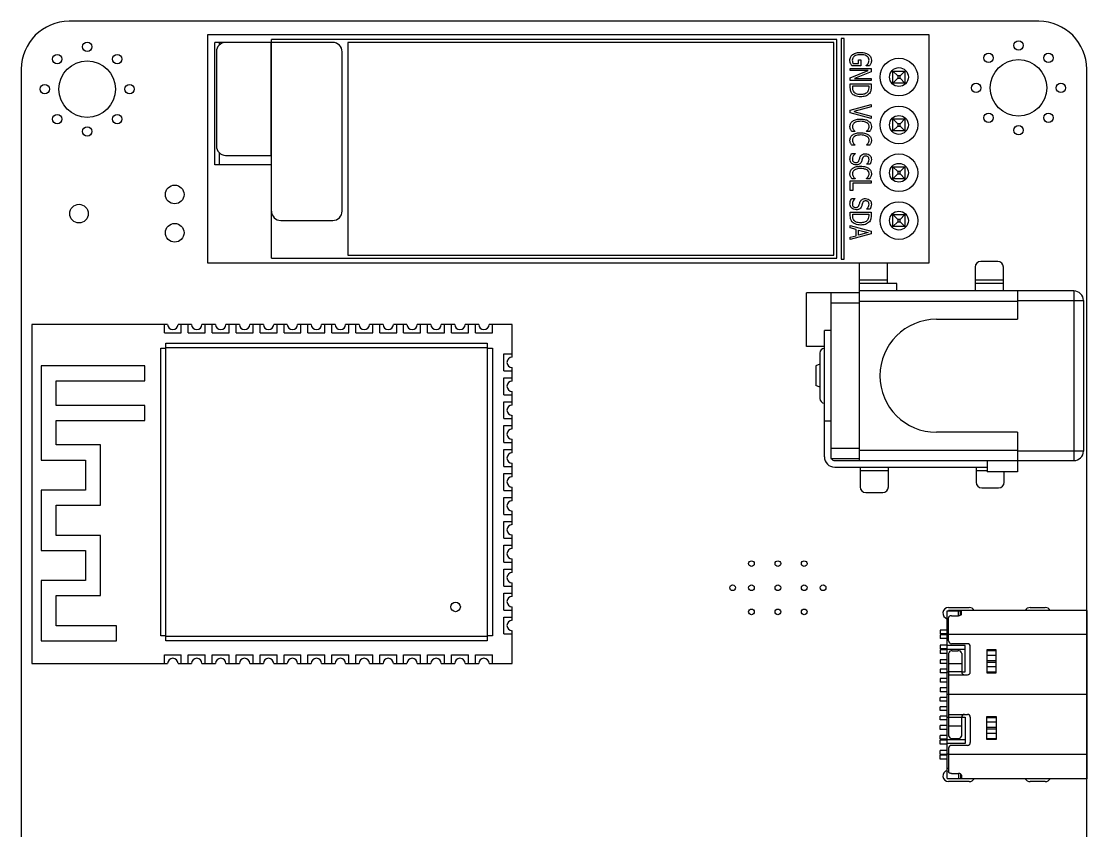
# Model space of a CAD drawing. Header units: millimetres. Extents: x -133.7 to -77.2, y -147.3 to -47.5.
# Drawn here: x -133.7 to -77.2, y -90.5 to -47.5 of the extents above; entities that cross this region are included whole.
import ezdxf

# ---------------------------------------------------------------- set-up
doc = ezdxf.new("R2010")
doc.units = ezdxf.units.MM

msp = doc.modelspace()

# ---------------------------------------------------------------- linework, layer by layer
at = {"color": 7, "linetype": 'Continuous', "lineweight": 25}
for p, q in [((-79.729, -47.522), (-131.192, -47.522)), ((-123.855, -48.242), (-123.855, -60.342)), ((-85.555, -48.242), (-123.855, -48.242)), ((-120.455, -60.092), (-120.455, -48.492)), ((-90.455, -48.492), (-120.455, -48.492)), ((-90.455, -60.092), (-90.455, -48.492)), ((-90.215, -48.442), (-90.215, -60.142)), ((-90.055, -48.442), (-90.215, -48.442)), ((-90.055, -60.142), (-90.055, -48.442)), ((-85.555, -60.342), (-85.555, -48.242)), ((-123.455, -55.142), (-123.455, -48.642)), ((-117.205, -48.642), (-123.455, -48.642)), ((-123.378, -49.142), (-123.378, -54.142)), ((-123.205, -48.759), (-123.205, -48.642)), ((-120.477, -54.642), (-120.477, -48.642)), ((-116.705, -57.592), (-116.705, -49.142)), ((-116.405, -48.642), (-116.405, -59.942)), ((-90.605, -48.642), (-116.405, -48.642)), ((-90.605, -59.942), (-90.605, -48.642)), ((-89.308, -49.767), (-89.308, -49.565)), ((-89.308, -49.565), (-89.18, -49.565)), ((-89.18, -49.565), (-89.18, -49.884)), ((-133.732, -50.062), (-133.732, -144.744)), ((-89.734, -50.141), (-89.734, -50.031)), ((-89.734, -50.031), (-88.634, -50.031)), ((-88.785, -50.141), (-89.734, -50.141)), ((-89.734, -50.529), (-88.785, -50.141)), ((-89.18, -49.884), (-89.66, -49.884)), ((-89.593, -49.767), (-89.308, -49.767)), ((-88.634, -50.198), (-89.504, -50.551)), ((-88.885, -49.88), (-88.885, -49.871)), ((-88.708, -49.88), (-88.885, -49.88)), ((-88.634, -50.031), (-88.634, -50.198)), ((-87.472, -50.164), (-86.838, -50.164)), ((-87.472, -50.164), (-87.219, -50.419)), ((-87.472, -50.8), (-87.472, -50.164)), ((-86.838, -50.164), (-87.091, -50.419)), ((-86.838, -50.164), (-86.838, -50.8)), ((-77.189, -144.744), (-77.189, -50.062)), ((-89.734, -50.66), (-89.734, -50.529)), ((-88.634, -50.66), (-89.734, -50.66)), ((-89.734, -50.839), (-88.634, -50.839)), ((-89.734, -51.041), (-89.734, -50.839)), ((-89.504, -50.551), (-88.634, -50.551)), ((-88.634, -50.551), (-88.634, -50.66)), ((-88.634, -50.839), (-88.634, -51.039)), ((-87.219, -50.545), (-87.472, -50.8)), ((-86.838, -50.8), (-87.472, -50.8)), ((-87.091, -50.419), (-87.219, -50.419)), ((-87.219, -50.419), (-87.219, -50.545)), ((-87.219, -50.545), (-87.091, -50.545)), ((-87.091, -50.545), (-87.091, -50.419)), ((-87.091, -50.545), (-86.838, -50.8)), ((-89.607, -50.955), (-88.76, -50.955)), ((-89.607, -51.045), (-89.607, -50.955)), ((-88.76, -50.955), (-88.76, -51.045)), ((-89.734, -52.246), (-88.634, -51.944)), ((-88.634, -51.944), (-88.634, -52.069)), ((-89.734, -52.373), (-89.734, -52.246)), ((-88.634, -52.675), (-89.734, -52.373)), ((-88.634, -52.069), (-89.547, -52.312)), ((-89.547, -52.312), (-88.634, -52.555)), ((-88.634, -52.555), (-88.634, -52.675)), ((-87.472, -53.34), (-87.472, -52.705)), ((-87.472, -52.705), (-87.219, -52.959)), ((-87.472, -52.705), (-86.838, -52.705)), ((-87.219, -53.086), (-87.472, -53.34)), ((-87.219, -52.959), (-87.219, -53.086)), ((-87.091, -52.959), (-87.219, -52.959)), ((-87.219, -53.086), (-87.091, -53.086)), ((-86.838, -52.705), (-87.091, -52.959)), ((-87.091, -53.086), (-87.091, -52.959)), ((-87.091, -53.086), (-86.838, -53.34)), ((-86.838, -52.705), (-86.838, -53.34)), ((-89.484, -53.376), (-89.659, -53.376)), ((-89.484, -53.368), (-89.484, -53.376)), ((-88.883, -53.376), (-88.883, -53.367)), ((-88.707, -53.376), (-88.883, -53.376)), ((-86.838, -53.34), (-87.472, -53.34)), ((-89.484, -54.103), (-89.659, -54.103)), ((-89.484, -54.094), (-89.484, -54.103)), ((-88.883, -54.103), (-88.883, -54.093)), ((-88.707, -54.103), (-88.883, -54.103)), ((-123.205, -55.142), (-123.205, -54.525)), ((-122.891, -54.642), (-120.455, -54.642)), ((-89.668, -54.547), (-89.484, -54.547)), ((-89.484, -54.547), (-89.484, -54.555)), ((-120.455, -55.142), (-123.455, -55.142)), ((-88.86, -55.111), (-88.86, -55.102)), ((-88.685, -55.111), (-88.86, -55.111)), ((-87.472, -55.245), (-86.838, -55.245)), ((-87.472, -55.245), (-87.219, -55.498)), ((-87.472, -55.88), (-87.472, -55.245)), ((-86.838, -55.245), (-87.091, -55.498)), ((-86.838, -55.245), (-86.838, -55.88)), ((-89.484, -55.881), (-89.659, -55.881)), ((-89.484, -55.872), (-89.484, -55.881)), ((-88.883, -55.881), (-88.883, -55.872)), ((-88.707, -55.881), (-88.883, -55.881)), ((-87.219, -55.626), (-87.472, -55.88)), ((-86.838, -55.88), (-87.472, -55.88)), ((-87.091, -55.498), (-87.219, -55.498)), ((-87.219, -55.498), (-87.219, -55.626)), ((-87.219, -55.626), (-87.091, -55.626)), ((-87.091, -55.626), (-87.091, -55.498)), ((-87.091, -55.626), (-86.838, -55.88)), ((-89.734, -55.991), (-88.634, -55.991)), ((-89.734, -56.501), (-89.734, -55.991)), ((-89.603, -56.501), (-89.734, -56.501)), ((-88.634, -56.108), (-89.603, -56.108)), ((-89.603, -56.108), (-89.603, -56.501)), ((-88.634, -55.991), (-88.634, -56.108)), ((-89.668, -56.927), (-89.484, -56.927)), ((-89.484, -56.927), (-89.484, -56.935)), ((-89.734, -57.847), (-89.734, -57.645)), ((-89.734, -57.645), (-88.634, -57.645)), ((-88.86, -57.491), (-88.86, -57.482)), ((-88.685, -57.491), (-88.86, -57.491)), ((-88.634, -57.645), (-88.634, -57.845)), ((-119.955, -58.092), (-117.205, -58.092)), ((-89.607, -57.761), (-88.76, -57.761)), ((-89.607, -57.85), (-89.607, -57.761)), ((-88.76, -57.761), (-88.76, -57.85)), ((-87.472, -57.785), (-86.838, -57.785)), ((-87.472, -57.785), (-87.219, -58.038)), ((-87.472, -58.419), (-87.472, -57.785)), ((-87.219, -58.166), (-87.472, -58.419)), ((-87.091, -58.038), (-87.219, -58.038)), ((-87.219, -58.038), (-87.219, -58.166)), ((-87.219, -58.166), (-87.091, -58.166)), ((-86.838, -57.785), (-87.091, -58.038)), ((-87.091, -58.166), (-87.091, -58.038)), ((-87.091, -58.166), (-86.838, -58.419)), ((-86.838, -57.785), (-86.838, -58.419)), ((-89.734, -58.489), (-89.734, -58.37)), ((-89.734, -58.37), (-88.634, -58.667)), ((-89.426, -58.568), (-89.734, -58.489)), ((-89.426, -58.906), (-89.426, -58.568)), ((-89.301, -58.601), (-88.781, -58.736)), ((-89.301, -58.873), (-89.301, -58.601)), ((-88.781, -58.736), (-89.301, -58.873)), ((-88.634, -58.667), (-88.634, -58.811)), ((-86.838, -58.419), (-87.472, -58.419)), ((-88.634, -58.811), (-89.734, -59.108)), ((-89.734, -58.985), (-89.426, -58.906)), ((-89.734, -59.108), (-89.734, -58.985)), ((-123.855, -60.342), (-85.555, -60.342)), ((-120.455, -60.092), (-90.455, -60.092)), ((-116.405, -59.942), (-90.605, -59.942)), ((-90.215, -60.142), (-90.055, -60.142)), ((-89.263, -60.437), (-89.263, -70.837)), ((-87.763, -61.437), (-87.763, -60.437)), ((-81.913, -60.267), (-82.813, -60.267)), ((-83.113, -60.567), (-83.113, -61.837)), ((-81.613, -61.837), (-81.613, -60.567)), ((-89.263, -61.237), (-87.763, -61.237)), ((-87.263, -61.437), (-89.263, -61.437)), ((-87.263, -61.837), (-87.263, -61.437)), ((-83.113, -61.237), (-81.613, -61.237)), ((-81.613, -61.437), (-83.113, -61.437)), ((-89.263, -61.937), (-92.063, -61.937)), ((-92.063, -64.787), (-92.063, -61.937)), ((-90.763, -61.937), (-90.763, -70.737)), ((-77.863, -61.837), (-89.263, -61.837)), ((-80.863, -61.837), (-80.863, -63.337)), ((-77.863, -61.837), (-77.863, -70.837)), ((-89.263, -62.487), (-90.763, -62.487)), ((-80.863, -62.387), (-89.263, -62.387)), ((-80.863, -62.337), (-77.363, -62.337)), ((-77.363, -62.337), (-77.363, -70.337)), ((-133.18, -63.61), (-133.18, -81.61)), ((-125.965, -63.61), (-133.18, -63.61)), ((-126.14, -64.06), (-126.14, -63.61)), ((-124.695, -63.61), (-125.415, -63.61)), ((-125.24, -64.06), (-125.24, -63.61)), ((-124.87, -64.06), (-124.87, -63.61)), ((-123.425, -63.61), (-124.145, -63.61)), ((-123.97, -64.06), (-123.97, -63.61)), ((-123.6, -64.06), (-123.6, -63.61)), ((-122.155, -63.61), (-122.875, -63.61)), ((-122.7, -64.06), (-122.7, -63.61)), ((-122.33, -64.06), (-122.33, -63.61)), ((-120.885, -63.61), (-121.605, -63.61)), ((-121.43, -64.06), (-121.43, -63.61)), ((-121.06, -64.06), (-121.06, -63.61)), ((-119.615, -63.61), (-120.335, -63.61)), ((-120.16, -64.06), (-120.16, -63.61)), ((-119.79, -64.06), (-119.79, -63.61)), ((-118.345, -63.61), (-119.065, -63.61)), ((-118.89, -64.06), (-118.89, -63.61)), ((-118.52, -64.06), (-118.52, -63.61)), ((-117.075, -63.61), (-117.795, -63.61)), ((-117.62, -64.06), (-117.62, -63.61)), ((-117.25, -64.06), (-117.25, -63.61)), ((-115.805, -63.61), (-116.525, -63.61)), ((-116.35, -64.06), (-116.35, -63.61)), ((-115.98, -64.06), (-115.98, -63.61)), ((-114.535, -63.61), (-115.255, -63.61)), ((-115.08, -64.06), (-115.08, -63.61)), ((-114.71, -64.06), (-114.71, -63.61)), ((-113.265, -63.61), (-113.985, -63.61)), ((-113.81, -64.06), (-113.81, -63.61)), ((-113.44, -64.06), (-113.44, -63.61)), ((-111.995, -63.61), (-112.715, -63.61)), ((-112.54, -64.06), (-112.54, -63.61)), ((-112.17, -64.06), (-112.17, -63.61)), ((-110.725, -63.61), (-111.445, -63.61)), ((-111.27, -64.06), (-111.27, -63.61)), ((-110.9, -64.06), (-110.9, -63.61)), ((-109.455, -63.61), (-110.175, -63.61)), ((-110, -64.06), (-110, -63.61)), ((-109.63, -64.06), (-109.63, -63.61)), ((-107.68, -63.61), (-108.905, -63.61)), ((-108.73, -64.06), (-108.73, -63.61)), ((-107.68, -65.35), (-107.68, -63.61)), ((-85.163, -63.337), (-80.863, -63.337)), ((-126.14, -64.06), (-125.24, -64.06)), ((-124.87, -64.06), (-123.97, -64.06)), ((-123.6, -64.06), (-122.7, -64.06)), ((-122.33, -64.06), (-121.43, -64.06)), ((-121.06, -64.06), (-120.16, -64.06)), ((-119.79, -64.06), (-118.89, -64.06)), ((-118.52, -64.06), (-117.62, -64.06)), ((-117.25, -64.06), (-116.35, -64.06)), ((-115.98, -64.06), (-115.08, -64.06)), ((-114.71, -64.06), (-113.81, -64.06)), ((-113.44, -64.06), (-112.54, -64.06)), ((-112.17, -64.06), (-111.27, -64.06)), ((-110.9, -64.06), (-110, -64.06)), ((-109.63, -64.06), (-108.73, -64.06)), ((-90.763, -63.937), (-91.113, -63.937)), ((-91.113, -70.637), (-91.113, -63.937)), ((-126.33, -80.139), (-126.33, -64.881)), ((-126.33, -64.881), (-126.059, -64.881)), ((-126.079, -64.881), (-126.079, -80.139)), ((-126.059, -64.61), (-109.001, -64.61)), ((-126.059, -64.881), (-126.059, -64.61)), ((-109.001, -64.861), (-126.059, -64.861)), ((-109.001, -64.61), (-109.001, -64.881)), ((-109.001, -64.881), (-108.73, -64.881)), ((-108.981, -80.139), (-108.981, -64.881)), ((-108.73, -64.881), (-108.73, -80.139)), ((-91.113, -64.787), (-92.063, -64.787)), ((-108.13, -65.175), (-107.68, -65.175)), ((-108.13, -66.075), (-108.13, -65.175)), ((-91.358, -65.137), (-91.358, -67.537)), ((-127.18, -65.81), (-132.68, -65.81)), ((-132.68, -65.81), (-132.68, -70.81)), ((-127.18, -66.61), (-127.18, -65.81)), ((-108.13, -66.075), (-107.68, -66.075)), ((-107.68, -66.62), (-107.68, -65.9)), ((-91.358, -65.73), (-91.563, -65.812)), ((-91.563, -65.812), (-91.563, -66.862)), ((-131.88, -67.91), (-131.88, -66.61)), ((-131.88, -66.61), (-127.18, -66.61)), ((-108.13, -66.445), (-107.68, -66.445)), ((-108.13, -67.345), (-108.13, -66.445)), ((-107.68, -67.89), (-107.68, -67.17)), ((-91.358, -66.944), (-91.563, -66.862)), ((-108.13, -67.345), (-107.68, -67.345)), ((-108.13, -67.715), (-107.68, -67.715)), ((-108.13, -68.615), (-108.13, -67.715)), ((-127.18, -67.91), (-131.88, -67.91)), ((-127.18, -68.71), (-127.18, -67.91)), ((-131.88, -70.01), (-131.88, -68.71)), ((-131.88, -68.71), (-127.18, -68.71)), ((-108.13, -68.615), (-107.68, -68.615)), ((-107.68, -69.16), (-107.68, -68.44)), ((-91.113, -68.737), (-90.763, -68.737)), ((-108.13, -68.985), (-107.68, -68.985)), ((-108.13, -69.885), (-108.13, -68.985)), ((-80.863, -69.337), (-85.163, -69.337)), ((-80.863, -69.337), (-80.863, -71.437)), ((-129.53, -70.01), (-131.88, -70.01)), ((-129.53, -73.21), (-129.53, -70.01)), ((-108.13, -69.885), (-107.68, -69.885)), ((-107.68, -70.43), (-107.68, -69.71)), ((-108.13, -70.255), (-107.68, -70.255)), ((-108.13, -71.155), (-108.13, -70.255)), ((-90.763, -70.187), (-89.263, -70.187)), ((-89.263, -70.287), (-80.863, -70.287)), ((-77.363, -70.337), (-80.863, -70.337)), ((-132.68, -70.81), (-130.33, -70.81)), ((-130.33, -70.81), (-130.33, -72.41)), ((-108.13, -71.155), (-107.68, -71.155)), ((-107.68, -71.7), (-107.68, -70.98)), ((-90.763, -70.737), (-89.263, -70.737)), ((-90.563, -70.837), (-77.863, -70.837)), ((-90.563, -71.187), (-82.463, -71.187)), ((-89.213, -71.187), (-89.213, -72.237)), ((-87.713, -72.237), (-87.713, -71.187)), ((-83.063, -71.187), (-83.063, -71.987)), ((-82.463, -70.837), (-82.463, -71.437)), ((-108.13, -71.525), (-107.68, -71.525)), ((-108.13, -72.425), (-108.13, -71.525)), ((-87.713, -71.387), (-89.213, -71.387)), ((-82.463, -71.387), (-83.063, -71.387)), ((-80.863, -71.437), (-82.463, -71.437)), ((-81.563, -71.987), (-81.563, -71.437)), ((-107.68, -72.97), (-107.68, -72.25)), ((-82.763, -72.287), (-81.863, -72.287)), ((-130.33, -72.41), (-132.68, -72.41)), ((-132.68, -72.41), (-132.68, -75.61)), ((-108.13, -72.425), (-107.68, -72.425)), ((-108.13, -72.795), (-107.68, -72.795)), ((-108.13, -73.695), (-108.13, -72.795)), ((-88.913, -72.537), (-88.013, -72.537)), ((-131.88, -74.81), (-131.88, -73.21)), ((-131.88, -73.21), (-129.53, -73.21)), ((-108.13, -73.695), (-107.68, -73.695)), ((-108.13, -74.065), (-107.68, -74.065)), ((-108.13, -74.965), (-108.13, -74.065)), ((-107.68, -74.24), (-107.68, -73.52)), ((-129.53, -74.81), (-131.88, -74.81)), ((-129.53, -78.01), (-129.53, -74.81)), ((-108.13, -74.965), (-107.68, -74.965)), ((-107.68, -75.51), (-107.68, -74.79)), ((-132.68, -75.61), (-130.33, -75.61)), ((-130.33, -75.61), (-130.33, -77.21)), ((-108.13, -75.335), (-107.68, -75.335)), ((-108.13, -76.235), (-108.13, -75.335)), ((-108.13, -76.235), (-107.68, -76.235)), ((-107.68, -76.78), (-107.68, -76.06)), ((-108.13, -76.605), (-107.68, -76.605)), ((-108.13, -77.505), (-108.13, -76.605)), ((-130.33, -77.21), (-132.68, -77.21)), ((-132.68, -77.21), (-132.68, -80.41)), ((-107.68, -78.05), (-107.68, -77.33)), ((-131.88, -79.61), (-131.88, -78.01)), ((-131.88, -78.01), (-129.53, -78.01)), ((-108.13, -77.505), (-107.68, -77.505)), ((-108.13, -77.875), (-107.68, -77.875)), ((-108.13, -78.775), (-108.13, -77.875)), ((-108.13, -78.775), (-107.68, -78.775)), ((-108.13, -79.145), (-107.68, -79.145)), ((-108.13, -80.045), (-108.13, -79.145)), ((-107.68, -79.32), (-107.68, -78.6)), ((-84.59, -87.71), (-84.59, -78.81)), ((-84.59, -78.81), (-83.89, -78.81)), ((-84.52, -78.64), (-83.42, -78.64)), ((-84.52, -78.79), (-84.52, -78.81)), ((-77.19, -78.79), (-84.52, -78.79)), ((-84.37, -78.79), (-84.37, -78.81)), ((-84.37, -79.075), (-83.99, -79.075)), ((-83.99, -79.075), (-83.99, -78.79)), ((-83.89, -79.05), (-83.89, -78.81)), ((-83.84, -78.987), (-83.84, -78.79)), ((-80.19, -78.64), (-79.39, -78.64)), ((-77.19, -78.79), (-77.19, -87.73)), ((-128.68, -79.61), (-131.88, -79.61)), ((-128.68, -80.41), (-128.68, -79.61)), ((-84.59, -79.357), (-84.52, -79.357)), ((-84.52, -80.41), (-84.52, -79.179)), ((-126.059, -80.139), (-126.33, -80.139)), ((-126.059, -80.41), (-126.059, -80.139)), ((-126.059, -80.159), (-109.001, -80.159)), ((-109.001, -80.139), (-109.001, -80.41)), ((-108.73, -80.139), (-109.001, -80.139)), ((-108.13, -80.045), (-107.68, -80.045)), ((-107.68, -81.61), (-107.68, -79.87)), ((-84.97, -79.835), (-84.97, -80.035)), ((-84.59, -79.835), (-84.97, -79.835)), ((-84.59, -80.035), (-84.97, -80.035)), ((-84.97, -80.085), (-84.97, -80.285)), ((-84.59, -80.085), (-84.97, -80.085)), ((-84.59, -80.285), (-84.97, -80.285)), ((-84.52, -80.09), (-84.59, -80.09)), ((-77.19, -80.07), (-84.52, -80.07)), ((-132.68, -80.41), (-128.68, -80.41)), ((-109.001, -80.41), (-126.059, -80.41)), ((-84.97, -80.635), (-84.97, -80.835)), ((-84.59, -80.635), (-84.97, -80.635)), ((-84.59, -80.835), (-84.97, -80.835)), ((-83.64, -80.66), (-84.59, -80.66)), ((-83.52, -80.56), (-84.37, -80.56)), ((-83.64, -82.06), (-83.64, -80.66)), ((-83.37, -82.06), (-83.37, -80.71)), ((-126.14, -81.16), (-125.24, -81.16)), ((-126.14, -81.61), (-126.14, -81.16)), ((-125.24, -81.61), (-125.24, -81.16)), ((-124.87, -81.16), (-123.97, -81.16)), ((-124.87, -81.61), (-124.87, -81.16)), ((-123.97, -81.61), (-123.97, -81.16)), ((-123.6, -81.16), (-122.7, -81.16)), ((-123.6, -81.61), (-123.6, -81.16)), ((-122.7, -81.61), (-122.7, -81.16)), ((-122.33, -81.16), (-121.43, -81.16)), ((-122.33, -81.61), (-122.33, -81.16)), ((-121.43, -81.61), (-121.43, -81.16)), ((-121.06, -81.16), (-120.16, -81.16)), ((-121.06, -81.61), (-121.06, -81.16)), ((-120.16, -81.61), (-120.16, -81.16)), ((-119.79, -81.16), (-118.89, -81.16)), ((-119.79, -81.61), (-119.79, -81.16)), ((-118.89, -81.61), (-118.89, -81.16)), ((-118.52, -81.16), (-117.62, -81.16)), ((-118.52, -81.61), (-118.52, -81.16)), ((-117.62, -81.61), (-117.62, -81.16)), ((-117.25, -81.16), (-116.35, -81.16)), ((-117.25, -81.61), (-117.25, -81.16)), ((-116.35, -81.61), (-116.35, -81.16)), ((-115.98, -81.16), (-115.08, -81.16)), ((-115.98, -81.61), (-115.98, -81.16)), ((-115.08, -81.61), (-115.08, -81.16)), ((-114.71, -81.16), (-113.81, -81.16)), ((-114.71, -81.61), (-114.71, -81.16)), ((-113.81, -81.61), (-113.81, -81.16)), ((-113.44, -81.16), (-112.54, -81.16)), ((-113.44, -81.61), (-113.44, -81.16)), ((-112.54, -81.61), (-112.54, -81.16)), ((-112.17, -81.16), (-111.27, -81.16)), ((-112.17, -81.61), (-112.17, -81.16)), ((-111.27, -81.61), (-111.27, -81.16)), ((-110.9, -81.16), (-110, -81.16)), ((-110.9, -81.61), (-110.9, -81.16)), ((-110, -81.61), (-110, -81.16)), ((-109.63, -81.16), (-108.73, -81.16)), ((-109.63, -81.61), (-109.63, -81.16)), ((-108.73, -81.61), (-108.73, -81.16)), ((-84.97, -80.885), (-84.97, -81.085)), ((-84.59, -80.885), (-84.97, -80.885)), ((-84.59, -81.085), (-84.97, -81.085)), ((-84.97, -81.41), (-84.97, -81.61)), ((-84.59, -81.41), (-84.97, -81.41)), ((-83.64, -80.86), (-84.59, -80.86)), ((-84.52, -81.074), (-84.52, -85.446)), ((-84.32, -80.932), (-84.02, -80.932)), ((-83.82, -81.074), (-83.82, -82.06)), ((-81.99, -80.88), (-82.49, -80.88)), ((-82.49, -80.88), (-82.49, -82.1)), ((-82.49, -80.93), (-81.99, -80.93)), ((-81.99, -81.186), (-82.49, -81.186)), ((-81.99, -82.1), (-81.99, -80.88)), ((-133.18, -81.61), (-125.965, -81.61)), ((-125.415, -81.61), (-124.695, -81.61)), ((-124.145, -81.61), (-123.425, -81.61)), ((-122.875, -81.61), (-122.155, -81.61)), ((-121.605, -81.61), (-120.885, -81.61)), ((-120.335, -81.61), (-119.615, -81.61)), ((-119.065, -81.61), (-118.345, -81.61)), ((-117.795, -81.61), (-117.075, -81.61)), ((-116.525, -81.61), (-115.805, -81.61)), ((-115.255, -81.61), (-114.535, -81.61)), ((-113.985, -81.61), (-113.265, -81.61)), ((-112.715, -81.61), (-111.995, -81.61)), ((-111.445, -81.61), (-110.725, -81.61)), ((-110.175, -81.61), (-109.455, -81.61)), ((-108.905, -81.61), (-107.68, -81.61)), ((-84.59, -81.61), (-84.97, -81.61)), ((-84.97, -81.91), (-84.97, -82.11)), ((-84.59, -81.91), (-84.97, -81.91)), ((-84.52, -81.604), (-83.82, -81.604)), ((-82.49, -81.446), (-81.99, -81.446)), ((-82.49, -81.534), (-81.99, -81.534)), ((-81.99, -81.794), (-82.49, -81.794)), ((-84.59, -82.11), (-84.97, -82.11)), ((-84.97, -82.41), (-84.97, -82.61)), ((-84.59, -82.41), (-84.97, -82.41)), ((-84.59, -82.06), (-84.52, -82.06)), ((-83.82, -82.05), (-84.52, -82.05)), ((-84.52, -82.21), (-83.52, -82.21)), ((-83.82, -82.06), (-83.64, -82.06)), ((-82.49, -82.05), (-81.99, -82.05)), ((-82.49, -82.1), (-81.99, -82.1)), ((-84.59, -82.61), (-84.97, -82.61)), ((-84.59, -82.91), (-84.97, -82.91)), ((-84.97, -82.91), (-84.97, -83.11)), ((-84.59, -83.11), (-84.97, -83.11)), ((-84.59, -83.41), (-84.97, -83.41)), ((-84.97, -83.61), (-84.97, -83.41)), ((-84.59, -83.61), (-84.97, -83.61)), ((-77.19, -83.26), (-84.59, -83.26)), ((-84.59, -83.91), (-84.97, -83.91)), ((-84.97, -84.11), (-84.97, -83.91)), ((-84.59, -84.11), (-84.97, -84.11)), ((-84.59, -84.41), (-84.97, -84.41)), ((-84.97, -84.61), (-84.97, -84.41)), ((-84.59, -84.61), (-84.97, -84.61)), ((-84.59, -84.46), (-84.52, -84.46)), ((-84.52, -84.31), (-83.52, -84.31)), ((-83.82, -84.47), (-84.52, -84.47)), ((-83.82, -85.446), (-83.82, -84.46)), ((-83.82, -84.46), (-83.64, -84.46)), ((-83.64, -84.46), (-83.64, -85.86)), ((-83.37, -84.46), (-83.37, -85.81)), ((-82.49, -85.64), (-82.49, -84.42)), ((-82.49, -84.42), (-81.99, -84.42)), ((-82.49, -84.47), (-81.99, -84.47)), ((-81.99, -84.726), (-82.49, -84.726)), ((-81.99, -84.42), (-81.99, -85.64)), ((-84.59, -84.91), (-84.97, -84.91)), ((-84.97, -85.11), (-84.97, -84.91)), ((-84.59, -85.11), (-84.97, -85.11)), ((-84.52, -84.916), (-83.82, -84.916)), ((-82.49, -84.986), (-81.99, -84.986)), ((-82.49, -85.074), (-81.99, -85.074)), ((-81.99, -85.334), (-82.49, -85.334)), ((-84.97, -85.635), (-84.97, -85.435)), ((-84.59, -85.435), (-84.97, -85.435)), ((-84.59, -85.635), (-84.97, -85.635)), ((-84.97, -85.885), (-84.97, -85.685)), ((-84.59, -85.685), (-84.97, -85.685)), ((-84.59, -85.885), (-84.97, -85.885)), ((-83.64, -85.66), (-84.59, -85.66)), ((-83.64, -85.86), (-84.59, -85.86)), ((-84.32, -85.588), (-84.02, -85.588)), ((-82.49, -85.59), (-81.99, -85.59)), ((-81.99, -85.64), (-82.49, -85.64)), ((-84.97, -86.435), (-84.97, -86.235)), ((-84.59, -86.235), (-84.97, -86.235)), ((-84.59, -86.435), (-84.97, -86.435)), ((-84.97, -86.685), (-84.97, -86.485)), ((-84.59, -86.485), (-84.97, -86.485)), ((-84.52, -86.43), (-84.59, -86.43)), ((-84.52, -86.11), (-84.52, -87.341)), ((-77.19, -86.45), (-84.52, -86.45)), ((-83.52, -85.96), (-84.37, -85.96)), ((-84.59, -86.685), (-84.97, -86.685)), ((-84.59, -87.163), (-84.52, -87.163)), ((-84.37, -87.445), (-83.99, -87.445)), ((-83.99, -87.445), (-83.99, -87.73)), ((-83.89, -87.47), (-83.89, -87.71)), ((-83.84, -87.533), (-83.84, -87.73)), ((-84.59, -87.71), (-83.89, -87.71)), ((-84.52, -87.73), (-84.52, -87.71)), ((-77.19, -87.73), (-84.52, -87.73)), ((-83.42, -87.88), (-84.52, -87.88)), ((-84.37, -87.73), (-84.37, -87.71)), ((-79.39, -87.88), (-80.19, -87.88))]:
    msp.add_line(p, q, dxfattribs=at)
at = {"color": 7, "linetype": 'Continuous', "lineweight": 25, "flags": 128}
for points in [[(-89.247, -60.342), (-89.257, -60.378), (-89.263, -60.437)], [(-87.763, -60.437), (-87.769, -60.378), (-87.778, -60.342)]]:
    msp.add_lwpolyline(points, dxfattribs=at)
at = {"color": 7, "linetype": 'Continuous', "lineweight": 25}
for centre, radius in [((-130.235, -48.871), 0.25), ((-80.808, -48.804), 0.25), ((-131.826, -49.53), 0.25), ((-130.235, -51.121), 1.5), ((-128.644, -49.53), 0.25), ((-87.155, -50.482), 1), ((-82.399, -49.463), 0.25), ((-80.808, -51.054), 1.5), ((-79.217, -49.463), 0.25), ((-87.155, -50.482), 0.5), ((-132.485, -51.121), 0.25), ((-127.985, -51.121), 0.25), ((-83.058, -51.054), 0.25), ((-78.558, -51.054), 0.25), ((-131.826, -52.712), 0.25), ((-128.644, -52.712), 0.25), ((-87.155, -53.022), 1), ((-87.155, -53.022), 0.5), ((-82.399, -52.645), 0.25), ((-79.217, -52.645), 0.25), ((-130.235, -53.371), 0.25), ((-80.808, -53.304), 0.25), ((-87.155, -55.562), 1), ((-87.155, -55.562), 0.5), ((-125.59, -56.714), 0.495), ((-87.155, -58.102), 1), ((-130.67, -57.73), 0.495), ((-87.155, -58.102), 0.5), ((-125.59, -58.746), 0.495), ((-94.98, -76.31), 0.15), ((-93.58, -76.31), 0.15), ((-92.18, -76.31), 0.15), ((-95.98, -77.59), 0.15), ((-94.98, -77.59), 0.15), ((-93.58, -77.59), 0.15), ((-92.18, -77.59), 0.15), ((-91.18, -77.59), 0.15), ((-110.68, -78.61), 0.25), ((-94.98, -78.87), 0.15), ((-93.58, -78.87), 0.15), ((-92.18, -78.87), 0.15)]:
    msp.add_circle(centre, radius, dxfattribs=at)
for centre, radius, start, end in [((-131.192, -50.062), 2.54, 90, 180), ((-79.729, -50.062), 2.54, 0, 90), ((-122.885, -49.136), 0.494, 90.7534, 180.7341), ((-117.205, -49.142), 0.5, 0, 90), ((-122.885, -54.148), 0.494, 179.2659, 269.2466), ((-119.955, -57.592), 0.5, 180, 270), ((-117.205, -57.592), 0.5, 270, 360), ((-82.813, -60.567), 0.3, 90, 180), ((-81.913, -60.567), 0.3, 360, 90), ((-77.863, -62.337), 0.5, 0, 90), ((-125.69, -63.61), 0.275, 180, 0), ((-124.42, -63.61), 0.275, 180, 0), ((-123.15, -63.61), 0.275, 180, 0), ((-121.88, -63.61), 0.275, 180, 0), ((-120.61, -63.61), 0.275, 180, 0), ((-119.34, -63.61), 0.275, 180, 0), ((-118.07, -63.61), 0.275, 180, 0), ((-116.8, -63.61), 0.275, 180, 0), ((-115.53, -63.61), 0.275, 180, 0), ((-114.26, -63.61), 0.275, 180, 0), ((-112.99, -63.61), 0.275, 180, 0), ((-111.72, -63.61), 0.275, 180, 0), ((-110.45, -63.61), 0.275, 180, 0), ((-109.18, -63.61), 0.275, 180, 0), ((-85.163, -66.337), 3, 90, 270), ((-91.108, -65.137), 0.25, 91.0416, 180), ((-107.68, -65.625), 0.275, 90, 270), ((-107.68, -66.895), 0.275, 90, 270), ((-91.108, -67.537), 0.25, 180, 268.9584), ((-107.68, -68.165), 0.275, 90, 270), ((-107.68, -69.435), 0.275, 90, 270), ((-107.68, -70.705), 0.275, 90, 270), ((-90.563, -70.637), 0.55, 180, 270), ((-77.863, -70.337), 0.5, 270, 360), ((-90.563, -70.637), 0.2, 210, 270), ((-107.68, -71.975), 0.275, 90, 270), ((-88.913, -72.237), 0.3, 180, 270), ((-88.013, -72.237), 0.3, 270, 0), ((-82.763, -71.987), 0.3, 180, 270), ((-81.863, -71.987), 0.3, 270, 0), ((-107.68, -73.245), 0.275, 90, 270), ((-107.68, -74.515), 0.275, 90, 270), ((-107.68, -75.785), 0.275, 90, 270), ((-107.68, -77.055), 0.275, 90, 270), ((-107.68, -78.325), 0.275, 90, 270), ((-84.52, -78.94), 0.3, 90, 256.5066), ((-83.42, -78.94), 0.3, 30, 90), ((-80.19, -78.94), 0.3, 90, 150), ((-79.39, -78.94), 0.3, 30, 90), ((-107.68, -79.595), 0.275, 90, 270), ((-84.37, -80.41), 0.15, 180, 270), ((-83.52, -80.71), 0.15, 0, 90), ((-125.69, -81.61), 0.275, 0, 180), ((-124.42, -81.61), 0.275, 0, 180), ((-123.15, -81.61), 0.275, 0, 180), ((-121.88, -81.61), 0.275, 0, 180), ((-120.61, -81.61), 0.275, 0, 180), ((-119.34, -81.61), 0.275, 0, 180), ((-118.07, -81.61), 0.275, 0, 180), ((-116.8, -81.61), 0.275, 0, 180), ((-115.53, -81.61), 0.275, 0, 180), ((-114.26, -81.61), 0.275, 0, 180), ((-112.99, -81.61), 0.275, 0, 180), ((-111.72, -81.61), 0.275, 360, 180), ((-110.45, -81.61), 0.275, 0, 180), ((-109.18, -81.61), 0.275, 0, 180), ((-84.345, -81.109), 0.179, 81.9505, 168.5782), ((-83.995, -81.109), 0.179, 11.4218, 98.0495), ((-83.67, -82.06), 0.15, 180, 270), ((-83.52, -82.06), 0.15, 270, 0), ((-83.67, -84.46), 0.15, 90, 180), ((-83.52, -84.46), 0.15, 360, 90), ((-84.345, -85.411), 0.179, 191.4218, 278.0495), ((-83.995, -85.411), 0.179, 261.9505, 348.5782), ((-83.52, -85.81), 0.15, 270, 360), ((-84.37, -86.11), 0.15, 90, 180), ((-84.52, -87.58), 0.3, 103.4934, 270), ((-83.42, -87.58), 0.3, 270, 330), ((-80.19, -87.58), 0.3, 210, 270), ((-79.39, -87.58), 0.3, 270, 330)]:
    msp.add_arc(centre, radius, start, end, dxfattribs=at)
for points, knots in [([(-89.611, -49.288), (-89.581, -49.269), (-89.517, -49.227), (-89.372, -49.183), (-89.257, -49.177), (-89.183, -49.173)], [0, 0, 0, 0, 0.238679, 0.506154, 1, 1, 1, 1]), ([(-89.183, -49.173), (-89.093, -49.178), (-88.943, -49.185), (-88.815, -49.259), (-88.765, -49.288)], [0, 0, 0, 0, 0.604656, 1, 1, 1, 1]), ([(-89.755, -49.592), (-89.753, -49.558), (-89.749, -49.493), (-89.708, -49.382), (-89.648, -49.324), (-89.611, -49.288)], [0, 0, 0, 0, 0.289334, 0.564402, 1, 1, 1, 1]), ([(-89.723, -49.754), (-89.733, -49.725), (-89.752, -49.673), (-89.754, -49.617), (-89.755, -49.592)], [0, 0, 0, 0, 0.540721, 1, 1, 1, 1]), ([(-89.66, -49.884), (-89.673, -49.861), (-89.696, -49.819), (-89.715, -49.774), (-89.723, -49.754)], [0, 0, 0, 0, 0.537047, 1, 1, 1, 1]), ([(-89.512, -49.375), (-89.531, -49.39), (-89.569, -49.418), (-89.617, -49.489), (-89.624, -49.549), (-89.628, -49.586)], [0, 0, 0, 0, 0.289226, 0.562704, 1, 1, 1, 1]), ([(-89.628, -49.586), (-89.627, -49.623), (-89.625, -49.686), (-89.602, -49.744), (-89.593, -49.767)], [0, 0, 0, 0, 0.5935824, 1, 1, 1, 1]), ([(-89.178, -49.295), (-89.251, -49.297), (-89.369, -49.3), (-89.472, -49.354), (-89.512, -49.375)], [0, 0, 0, 0, 0.618696, 1, 1, 1, 1]), ([(-88.741, -49.578), (-88.744, -49.548), (-88.75, -49.488), (-88.807, -49.409), (-88.897, -49.345), (-89.025, -49.301), (-89.125, -49.297), (-89.178, -49.295)], [0, 0, 0, 0, 0.154514, 0.309424, 0.486568, 0.722863, 1, 1, 1, 1]), ([(-88.792, -49.759), (-88.776, -49.729), (-88.747, -49.672), (-88.742, -49.608), (-88.741, -49.578)], [0, 0, 0, 0, 0.531778, 1, 1, 1, 1]), ([(-88.765, -49.288), (-88.74, -49.31), (-88.69, -49.353), (-88.629, -49.455), (-88.62, -49.54), (-88.614, -49.592)], [0, 0, 0, 0, 0.2791315, 0.5566558, 1, 1, 1, 1]), ([(-88.644, -49.756), (-88.655, -49.781), (-88.674, -49.824), (-88.698, -49.864), (-88.708, -49.88)], [0, 0, 0, 0, 0.585992, 1, 1, 1, 1]), ([(-88.614, -49.592), (-88.616, -49.624), (-88.619, -49.68), (-88.637, -49.733), (-88.644, -49.756)], [0, 0, 0, 0, 0.572315, 1, 1, 1, 1]), ([(-88.885, -49.871), (-88.867, -49.854), (-88.831, -49.821), (-88.805, -49.78), (-88.792, -49.759)], [0, 0, 0, 0, 0.498007, 1, 1, 1, 1]), ([(-89.645, -51.353), (-89.675, -51.303), (-89.733, -51.207), (-89.733, -51.095), (-89.734, -51.041)], [0, 0, 0, 0, 0.516198, 1, 1, 1, 1]), ([(-89.184, -51.532), (-89.288, -51.522), (-89.426, -51.508), (-89.576, -51.424), (-89.623, -51.376), (-89.645, -51.353)], [0, 0, 0, 0, 0.603904, 0.810755, 1, 1, 1, 1]), ([(-89.534, -51.289), (-89.558, -51.249), (-89.605, -51.174), (-89.606, -51.086), (-89.607, -51.045)], [0, 0, 0, 0, 0.525127, 1, 1, 1, 1]), ([(-89.183, -51.411), (-89.226, -51.409), (-89.305, -51.406), (-89.432, -51.376), (-89.497, -51.32), (-89.534, -51.289)], [0, 0, 0, 0, 0.341923, 0.623404, 1, 1, 1, 1]), ([(-88.721, -51.354), (-88.751, -51.383), (-88.812, -51.445), (-88.971, -51.518), (-89.1, -51.527), (-89.184, -51.532)], [0, 0, 0, 0, 0.244154, 0.509341, 1, 1, 1, 1]), ([(-88.826, -51.277), (-88.848, -51.3), (-88.894, -51.348), (-89.017, -51.401), (-89.117, -51.407), (-89.183, -51.411)], [0, 0, 0, 0, 0.239278, 0.501536, 1, 1, 1, 1]), ([(-88.76, -51.045), (-88.762, -51.095), (-88.764, -51.178), (-88.808, -51.249), (-88.826, -51.277)], [0, 0, 0, 0, 0.598161, 1, 1, 1, 1]), ([(-88.634, -51.039), (-88.635, -51.08), (-88.636, -51.151), (-88.66, -51.261), (-88.699, -51.32), (-88.721, -51.354)], [0, 0, 0, 0, 0.367253, 0.642342, 1, 1, 1, 1]), ([(-89.753, -53.104), (-89.751, -53.073), (-89.747, -53.012), (-89.705, -52.907), (-89.646, -52.853), (-89.609, -52.82)], [0, 0, 0, 0, 0.282456, 0.555627, 1, 1, 1, 1]), ([(-89.721, -53.26), (-89.731, -53.234), (-89.751, -53.183), (-89.753, -53.129), (-89.753, -53.104)], [0, 0, 0, 0, 0.521369, 1, 1, 1, 1]), ([(-89.517, -52.912), (-89.535, -52.926), (-89.571, -52.953), (-89.615, -53.018), (-89.622, -53.072), (-89.627, -53.104)], [0, 0, 0, 0, 0.3023, 0.582807, 1, 1, 1, 1]), ([(-89.627, -53.104), (-89.623, -53.139), (-89.617, -53.2), (-89.585, -53.252), (-89.572, -53.274)], [0, 0, 0, 0, 0.586904, 1, 1, 1, 1]), ([(-89.609, -52.82), (-89.579, -52.802), (-89.516, -52.762), (-89.372, -52.719), (-89.258, -52.713), (-89.184, -52.71)], [0, 0, 0, 0, 0.2351913, 0.5030322, 1, 1, 1, 1]), ([(-89.184, -52.831), (-89.258, -52.834), (-89.375, -52.838), (-89.478, -52.892), (-89.517, -52.912)], [0, 0, 0, 0, 0.623685, 1, 1, 1, 1]), ([(-89.184, -52.71), (-89.094, -52.713), (-88.945, -52.719), (-88.816, -52.791), (-88.766, -52.819)], [0, 0, 0, 0, 0.609631, 1, 1, 1, 1]), ([(-88.852, -52.909), (-88.905, -52.885), (-89.011, -52.835), (-89.127, -52.832), (-89.184, -52.831)], [0, 0, 0, 0, 0.5035805, 1, 1, 1, 1]), ([(-88.739, -53.104), (-88.741, -53.083), (-88.744, -53.041), (-88.779, -52.969), (-88.824, -52.933), (-88.852, -52.909)], [0, 0, 0, 0, 0.264712, 0.536808, 1, 1, 1, 1]), ([(-88.791, -53.269), (-88.775, -53.242), (-88.744, -53.191), (-88.741, -53.132), (-88.739, -53.104)], [0, 0, 0, 0, 0.5296807, 1, 1, 1, 1]), ([(-88.766, -52.819), (-88.74, -52.84), (-88.691, -52.88), (-88.628, -52.976), (-88.619, -53.056), (-88.614, -53.105)], [0, 0, 0, 0, 0.288679, 0.562464, 1, 1, 1, 1]), ([(-88.614, -53.105), (-88.616, -53.136), (-88.619, -53.189), (-88.636, -53.239), (-88.643, -53.26)], [0, 0, 0, 0, 0.585762, 1, 1, 1, 1]), ([(-89.753, -53.83), (-89.751, -53.799), (-89.747, -53.738), (-89.705, -53.633), (-89.646, -53.58), (-89.609, -53.547)], [0, 0, 0, 0, 0.282456, 0.555627, 1, 1, 1, 1]), ([(-89.659, -53.376), (-89.671, -53.357), (-89.695, -53.319), (-89.713, -53.279), (-89.721, -53.26)], [0, 0, 0, 0, 0.533565, 1, 1, 1, 1]), ([(-89.517, -53.639), (-89.535, -53.653), (-89.571, -53.68), (-89.615, -53.745), (-89.622, -53.798), (-89.627, -53.83)], [0, 0, 0, 0, 0.3023, 0.582807, 1, 1, 1, 1]), ([(-89.609, -53.547), (-89.579, -53.528), (-89.516, -53.489), (-89.372, -53.445), (-89.258, -53.44), (-89.184, -53.436)], [0, 0, 0, 0, 0.235191, 0.503032, 1, 1, 1, 1]), ([(-89.572, -53.274), (-89.555, -53.295), (-89.529, -53.329), (-89.496, -53.357), (-89.484, -53.368)], [0, 0, 0, 0, 0.632998, 1, 1, 1, 1]), ([(-89.184, -53.557), (-89.258, -53.56), (-89.375, -53.564), (-89.478, -53.618), (-89.517, -53.639)], [0, 0, 0, 0, 0.623685, 1, 1, 1, 1]), ([(-89.184, -53.436), (-89.094, -53.44), (-88.945, -53.445), (-88.816, -53.518), (-88.766, -53.546)], [0, 0, 0, 0, 0.609631, 1, 1, 1, 1]), ([(-88.852, -53.636), (-88.905, -53.611), (-89.011, -53.562), (-89.127, -53.559), (-89.184, -53.557)], [0, 0, 0, 0, 0.5035805, 1, 1, 1, 1]), ([(-88.883, -53.367), (-88.866, -53.352), (-88.832, -53.323), (-88.805, -53.287), (-88.791, -53.269)], [0, 0, 0, 0, 0.493514, 1, 1, 1, 1]), ([(-88.739, -53.83), (-88.741, -53.81), (-88.744, -53.768), (-88.779, -53.696), (-88.824, -53.659), (-88.852, -53.636)], [0, 0, 0, 0, 0.264712, 0.536808, 1, 1, 1, 1]), ([(-88.766, -53.546), (-88.74, -53.566), (-88.691, -53.606), (-88.628, -53.702), (-88.619, -53.783), (-88.614, -53.832)], [0, 0, 0, 0, 0.288679, 0.562464, 1, 1, 1, 1]), ([(-88.643, -53.26), (-88.653, -53.282), (-88.671, -53.322), (-88.696, -53.36), (-88.707, -53.376)], [0, 0, 0, 0, 0.546851, 1, 1, 1, 1]), ([(-89.721, -53.986), (-89.731, -53.96), (-89.751, -53.91), (-89.753, -53.856), (-89.753, -53.83)], [0, 0, 0, 0, 0.521369, 1, 1, 1, 1]), ([(-89.659, -54.103), (-89.671, -54.083), (-89.695, -54.046), (-89.713, -54.005), (-89.721, -53.986)], [0, 0, 0, 0, 0.533565, 1, 1, 1, 1]), ([(-89.627, -53.83), (-89.623, -53.866), (-89.617, -53.927), (-89.585, -53.979), (-89.572, -54)], [0, 0, 0, 0, 0.586904, 1, 1, 1, 1]), ([(-89.572, -54), (-89.555, -54.022), (-89.529, -54.056), (-89.496, -54.084), (-89.484, -54.094)], [0, 0, 0, 0, 0.632998, 1, 1, 1, 1]), ([(-88.883, -54.093), (-88.866, -54.079), (-88.832, -54.049), (-88.805, -54.013), (-88.791, -53.995)], [0, 0, 0, 0, 0.4935143, 1, 1, 1, 1]), ([(-88.791, -53.995), (-88.775, -53.968), (-88.744, -53.917), (-88.741, -53.858), (-88.739, -53.83)], [0, 0, 0, 0, 0.529681, 1, 1, 1, 1]), ([(-88.643, -53.986), (-88.653, -54.008), (-88.671, -54.049), (-88.696, -54.086), (-88.707, -54.103)], [0, 0, 0, 0, 0.546851, 1, 1, 1, 1]), ([(-88.614, -53.832), (-88.616, -53.863), (-88.619, -53.916), (-88.636, -53.965), (-88.643, -53.986)], [0, 0, 0, 0, 0.585762, 1, 1, 1, 1]), ([(-89.753, -54.836), (-89.748, -54.775), (-89.739, -54.672), (-89.688, -54.583), (-89.668, -54.547)], [0, 0, 0, 0, 0.596236, 1, 1, 1, 1]), ([(-89.653, -55.066), (-89.685, -55.031), (-89.745, -54.966), (-89.751, -54.878), (-89.753, -54.836)], [0, 0, 0, 0, 0.525922, 1, 1, 1, 1]), ([(-89.484, -54.555), (-89.529, -54.601), (-89.604, -54.679), (-89.62, -54.785), (-89.627, -54.828)], [0, 0, 0, 0, 0.595948, 1, 1, 1, 1]), ([(-89.627, -54.828), (-89.626, -54.85), (-89.624, -54.891), (-89.602, -54.947), (-89.564, -54.99), (-89.509, -55.019), (-89.466, -55.022), (-89.443, -55.024)], [0, 0, 0, 0, 0.218002, 0.404398, 0.57713, 0.778499, 1, 1, 1, 1]), ([(-89.275, -54.915), (-89.266, -54.887), (-89.249, -54.834), (-89.232, -54.781), (-89.225, -54.755)], [0, 0, 0, 0, 0.522583, 1, 1, 1, 1]), ([(-89.225, -54.755), (-89.213, -54.724), (-89.191, -54.668), (-89.147, -54.628), (-89.127, -54.61)], [0, 0, 0, 0, 0.565302, 1, 1, 1, 1]), ([(-89.085, -54.79), (-89.095, -54.825), (-89.114, -54.885), (-89.134, -54.945), (-89.143, -54.97)], [0, 0, 0, 0, 0.571502, 1, 1, 1, 1]), ([(-89.127, -54.61), (-89.096, -54.592), (-89.034, -54.557), (-88.963, -54.554), (-88.929, -54.553)], [0, 0, 0, 0, 0.51353, 1, 1, 1, 1]), ([(-88.913, -54.674), (-88.937, -54.676), (-88.98, -54.678), (-89.033, -54.706), (-89.067, -54.746), (-89.079, -54.775), (-89.085, -54.79)], [0, 0, 0, 0, 0.313108, 0.576665, 0.779892, 1, 1, 1, 1]), ([(-88.929, -54.553), (-88.882, -54.558), (-88.79, -54.567), (-88.686, -54.644), (-88.623, -54.743), (-88.617, -54.813), (-88.614, -54.849)], [0, 0, 0, 0, 0.28882, 0.566789, 0.778604, 1, 1, 1, 1]), ([(-88.741, -54.857), (-88.743, -54.829), (-88.748, -54.775), (-88.793, -54.714), (-88.851, -54.679), (-88.892, -54.676), (-88.913, -54.674)], [0, 0, 0, 0, 0.295912, 0.56676, 0.775363, 1, 1, 1, 1]), ([(-89.753, -55.609), (-89.751, -55.577), (-89.747, -55.516), (-89.705, -55.412), (-89.646, -55.358), (-89.609, -55.325)], [0, 0, 0, 0, 0.2824559, 0.5556274, 1, 1, 1, 1]), ([(-89.42, -55.145), (-89.469, -55.141), (-89.554, -55.133), (-89.624, -55.086), (-89.653, -55.066)], [0, 0, 0, 0, 0.577682, 1, 1, 1, 1]), ([(-89.609, -55.325), (-89.579, -55.307), (-89.516, -55.267), (-89.372, -55.224), (-89.258, -55.218), (-89.184, -55.215)], [0, 0, 0, 0, 0.235191, 0.503032, 1, 1, 1, 1]), ([(-89.184, -55.336), (-89.258, -55.338), (-89.375, -55.343), (-89.478, -55.397), (-89.517, -55.417)], [0, 0, 0, 0, 0.623685, 1, 1, 1, 1]), ([(-89.443, -55.024), (-89.421, -55.023), (-89.379, -55.02), (-89.328, -54.996), (-89.293, -54.959), (-89.281, -54.93), (-89.275, -54.915)], [0, 0, 0, 0, 0.3088189, 0.5696564, 0.7732509, 1, 1, 1, 1]), ([(-89.143, -54.97), (-89.157, -55.001), (-89.184, -55.059), (-89.258, -55.114), (-89.338, -55.141), (-89.392, -55.144), (-89.42, -55.145)], [0, 0, 0, 0, 0.2848119, 0.5446765, 0.7595729, 1, 1, 1, 1]), ([(-89.184, -55.215), (-89.094, -55.218), (-88.945, -55.224), (-88.816, -55.296), (-88.766, -55.324)], [0, 0, 0, 0, 0.609631, 1, 1, 1, 1]), ([(-88.852, -55.414), (-88.905, -55.389), (-89.011, -55.34), (-89.127, -55.337), (-89.184, -55.336)], [0, 0, 0, 0, 0.5035805, 1, 1, 1, 1]), ([(-88.86, -55.102), (-88.824, -55.064), (-88.759, -54.994), (-88.746, -54.899), (-88.741, -54.857)], [0, 0, 0, 0, 0.551494, 1, 1, 1, 1]), ([(-88.766, -55.324), (-88.74, -55.345), (-88.691, -55.384), (-88.628, -55.48), (-88.619, -55.561), (-88.614, -55.61)], [0, 0, 0, 0, 0.288679, 0.562464, 1, 1, 1, 1]), ([(-88.614, -54.849), (-88.618, -54.902), (-88.624, -54.995), (-88.667, -55.076), (-88.685, -55.111)], [0, 0, 0, 0, 0.573637, 1, 1, 1, 1]), ([(-89.721, -55.765), (-89.731, -55.738), (-89.751, -55.688), (-89.753, -55.634), (-89.753, -55.609)], [0, 0, 0, 0, 0.521369, 1, 1, 1, 1]), ([(-89.659, -55.881), (-89.671, -55.861), (-89.695, -55.824), (-89.713, -55.783), (-89.721, -55.765)], [0, 0, 0, 0, 0.533565, 1, 1, 1, 1]), ([(-89.517, -55.417), (-89.535, -55.431), (-89.571, -55.458), (-89.615, -55.523), (-89.622, -55.576), (-89.627, -55.609)], [0, 0, 0, 0, 0.3023, 0.582807, 1, 1, 1, 1]), ([(-89.627, -55.609), (-89.623, -55.644), (-89.617, -55.705), (-89.585, -55.757), (-89.572, -55.779)], [0, 0, 0, 0, 0.586904, 1, 1, 1, 1]), ([(-89.572, -55.779), (-89.555, -55.8), (-89.529, -55.834), (-89.496, -55.862), (-89.484, -55.872)], [0, 0, 0, 0, 0.632998, 1, 1, 1, 1]), ([(-88.883, -55.872), (-88.866, -55.857), (-88.832, -55.828), (-88.805, -55.792), (-88.791, -55.773)], [0, 0, 0, 0, 0.493514, 1, 1, 1, 1]), ([(-88.739, -55.609), (-88.741, -55.588), (-88.744, -55.546), (-88.779, -55.474), (-88.824, -55.437), (-88.852, -55.414)], [0, 0, 0, 0, 0.264712, 0.536808, 1, 1, 1, 1]), ([(-88.791, -55.773), (-88.775, -55.746), (-88.744, -55.696), (-88.741, -55.636), (-88.739, -55.609)], [0, 0, 0, 0, 0.5296807, 1, 1, 1, 1]), ([(-88.643, -55.765), (-88.653, -55.787), (-88.671, -55.827), (-88.696, -55.864), (-88.707, -55.881)], [0, 0, 0, 0, 0.546851, 1, 1, 1, 1]), ([(-88.614, -55.61), (-88.616, -55.641), (-88.619, -55.694), (-88.636, -55.744), (-88.643, -55.765)], [0, 0, 0, 0, 0.585762, 1, 1, 1, 1]), ([(-89.753, -57.216), (-89.748, -57.155), (-89.739, -57.052), (-89.688, -56.963), (-89.668, -56.927)], [0, 0, 0, 0, 0.596236, 1, 1, 1, 1]), ([(-89.484, -56.935), (-89.529, -56.981), (-89.604, -57.059), (-89.62, -57.165), (-89.627, -57.208)], [0, 0, 0, 0, 0.595948, 1, 1, 1, 1]), ([(-89.225, -57.136), (-89.213, -57.104), (-89.191, -57.048), (-89.147, -57.008), (-89.127, -56.99)], [0, 0, 0, 0, 0.565302, 1, 1, 1, 1]), ([(-89.127, -56.99), (-89.096, -56.972), (-89.034, -56.937), (-88.963, -56.935), (-88.929, -56.933)], [0, 0, 0, 0, 0.51353, 1, 1, 1, 1]), ([(-88.913, -57.054), (-88.937, -57.056), (-88.98, -57.058), (-89.033, -57.087), (-89.067, -57.126), (-89.079, -57.155), (-89.085, -57.17)], [0, 0, 0, 0, 0.313108, 0.576665, 0.779892, 1, 1, 1, 1]), ([(-88.929, -56.933), (-88.882, -56.938), (-88.79, -56.947), (-88.686, -57.024), (-88.623, -57.123), (-88.617, -57.193), (-88.614, -57.229)], [0, 0, 0, 0, 0.2888196, 0.5667894, 0.7786036, 1, 1, 1, 1]), ([(-88.741, -57.237), (-88.743, -57.209), (-88.748, -57.155), (-88.793, -57.094), (-88.851, -57.059), (-88.892, -57.056), (-88.913, -57.054)], [0, 0, 0, 0, 0.295912, 0.56676, 0.775363, 1, 1, 1, 1]), ([(-89.653, -57.446), (-89.685, -57.411), (-89.745, -57.346), (-89.751, -57.258), (-89.753, -57.216)], [0, 0, 0, 0, 0.525922, 1, 1, 1, 1]), ([(-89.42, -57.525), (-89.469, -57.521), (-89.554, -57.513), (-89.624, -57.466), (-89.653, -57.446)], [0, 0, 0, 0, 0.577682, 1, 1, 1, 1]), ([(-89.627, -57.208), (-89.626, -57.23), (-89.624, -57.271), (-89.602, -57.327), (-89.564, -57.37), (-89.509, -57.399), (-89.466, -57.402), (-89.443, -57.404)], [0, 0, 0, 0, 0.218002, 0.404398, 0.57713, 0.778499, 1, 1, 1, 1]), ([(-89.443, -57.404), (-89.421, -57.403), (-89.379, -57.4), (-89.328, -57.376), (-89.293, -57.339), (-89.281, -57.31), (-89.275, -57.295)], [0, 0, 0, 0, 0.308819, 0.569656, 0.773251, 1, 1, 1, 1]), ([(-89.143, -57.35), (-89.157, -57.381), (-89.184, -57.439), (-89.258, -57.494), (-89.338, -57.521), (-89.392, -57.524), (-89.42, -57.525)], [0, 0, 0, 0, 0.284812, 0.544676, 0.759573, 1, 1, 1, 1]), ([(-89.275, -57.295), (-89.266, -57.267), (-89.249, -57.214), (-89.232, -57.161), (-89.225, -57.136)], [0, 0, 0, 0, 0.5225834, 1, 1, 1, 1]), ([(-89.085, -57.17), (-89.095, -57.205), (-89.114, -57.265), (-89.134, -57.325), (-89.143, -57.35)], [0, 0, 0, 0, 0.5715019, 1, 1, 1, 1]), ([(-88.86, -57.482), (-88.824, -57.444), (-88.759, -57.374), (-88.746, -57.279), (-88.741, -57.237)], [0, 0, 0, 0, 0.551494, 1, 1, 1, 1]), ([(-88.614, -57.229), (-88.618, -57.282), (-88.624, -57.375), (-88.667, -57.456), (-88.685, -57.491)], [0, 0, 0, 0, 0.573637, 1, 1, 1, 1]), ([(-89.645, -58.159), (-89.675, -58.109), (-89.733, -58.013), (-89.733, -57.901), (-89.734, -57.847)], [0, 0, 0, 0, 0.516198, 1, 1, 1, 1]), ([(-89.184, -58.338), (-89.288, -58.328), (-89.426, -58.314), (-89.576, -58.23), (-89.623, -58.182), (-89.645, -58.159)], [0, 0, 0, 0, 0.603904, 0.810755, 1, 1, 1, 1]), ([(-89.534, -58.095), (-89.558, -58.055), (-89.605, -57.98), (-89.606, -57.892), (-89.607, -57.85)], [0, 0, 0, 0, 0.525127, 1, 1, 1, 1]), ([(-89.183, -58.217), (-89.226, -58.215), (-89.305, -58.212), (-89.432, -58.182), (-89.497, -58.126), (-89.534, -58.095)], [0, 0, 0, 0, 0.341923, 0.623404, 1, 1, 1, 1]), ([(-88.721, -58.16), (-88.751, -58.189), (-88.812, -58.251), (-88.971, -58.324), (-89.1, -58.333), (-89.184, -58.338)], [0, 0, 0, 0, 0.244154, 0.509341, 1, 1, 1, 1]), ([(-88.826, -58.083), (-88.848, -58.106), (-88.894, -58.154), (-89.017, -58.207), (-89.117, -58.213), (-89.183, -58.217)], [0, 0, 0, 0, 0.2392775, 0.5015362, 1, 1, 1, 1]), ([(-88.76, -57.85), (-88.762, -57.901), (-88.764, -57.984), (-88.808, -58.055), (-88.826, -58.083)], [0, 0, 0, 0, 0.598161, 1, 1, 1, 1]), ([(-88.634, -57.845), (-88.635, -57.886), (-88.636, -57.957), (-88.66, -58.067), (-88.699, -58.126), (-88.721, -58.16)], [0, 0, 0, 0, 0.367253, 0.642342, 1, 1, 1, 1]), ([(-84.37, -79.075), (-84.392, -79.077), (-84.436, -79.08), (-84.486, -79.107), (-84.515, -79.141), (-84.518, -79.166), (-84.52, -79.179)], [0, 0, 0, 0, 0.275039, 0.55242, 0.774361, 1, 1, 1, 1]), ([(-83.84, -78.987), (-83.843, -78.999), (-83.849, -79.023), (-83.889, -79.053), (-83.938, -79.071), (-83.973, -79.074), (-83.99, -79.075)], [0, 0, 0, 0, 0.280215, 0.560544, 0.780672, 1, 1, 1, 1]), ([(-84.37, -87.445), (-84.392, -87.443), (-84.436, -87.44), (-84.486, -87.413), (-84.515, -87.379), (-84.518, -87.354), (-84.52, -87.341)], [0, 0, 0, 0, 0.275039, 0.55242, 0.774361, 1, 1, 1, 1]), ([(-83.84, -87.533), (-83.843, -87.521), (-83.849, -87.497), (-83.889, -87.467), (-83.938, -87.449), (-83.973, -87.446), (-83.99, -87.445)], [0, 0, 0, 0, 0.280215, 0.560544, 0.780672, 1, 1, 1, 1])]:
    msp.add_open_spline(points, degree=3, knots=knots, dxfattribs=at)

doc.saveas('drawing.dxf')
